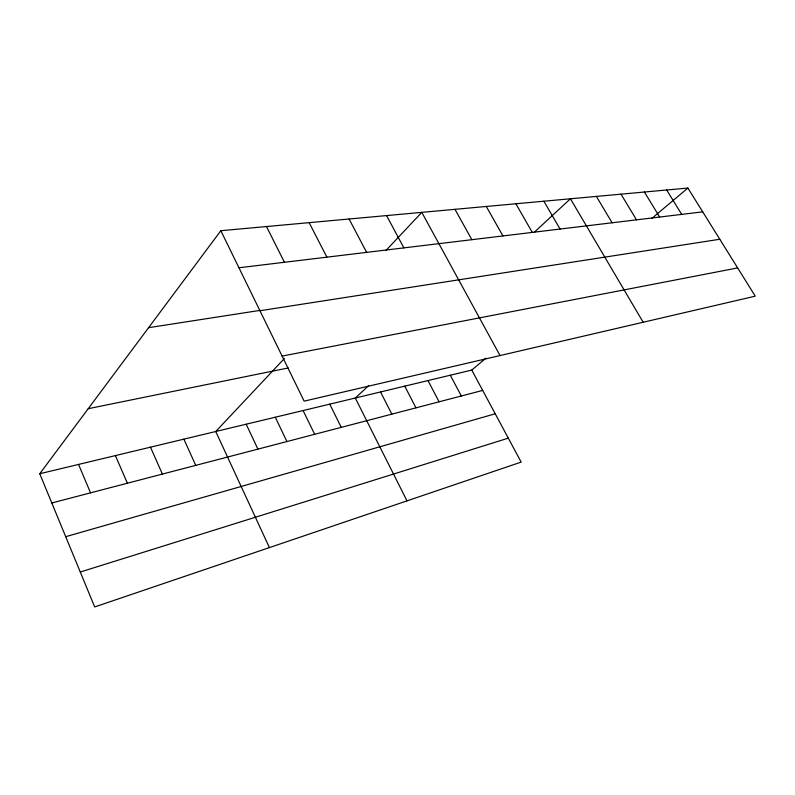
<?xml version="1.0" encoding="UTF-8"?>
<svg xmlns="http://www.w3.org/2000/svg" width="795" height="795" viewBox="0 0 795 795"><rect width="100%" height="100%" fill="white"/><g stroke="black" fill="none" stroke-linecap="round" stroke-linejoin="round"><path stroke-width="1.19" d="M39.75 473.741L471.763 370.072L521.162 462.094L94.675 606.943L39.75 473.741L220.831 230.719L687.884 188.057L755.25 296.167L304.147 401.147L220.831 230.719M284.391 358.495L215.753 431.506L269.416 547.596M385.843 250.604L421.797 212.364L500.025 355.564M368.423 385.863L355.295 398.017L406.99 500.87M534.429 232.13L570.432 198.79L643.165 322.253M471.763 370.072L485.894 358.167M651.95 218.327L687.884 188.057M80.285 572.032L508.313 438.144M65.707 536.685L495.225 413.778M51.804 502.967L482.684 390.415M88.215 408.7L288.227 367.946M282.126 356.081L737.651 267.925M148.576 327.689L260.223 310.358M259.955 310.746L719.783 239.255M238.947 267.766L702.71 211.858M666.667 189.995L681.712 214.392M644.397 192.032L659.671 217.045M621.004 194.169L636.497 219.837M596.379 196.415L612.1 222.779M543.879 201.214L560.068 229.049M515.875 203.768L532.292 232.398M486.292 206.471L502.937 235.946M454.978 209.333L471.852 239.692M386.569 215.584L403.88 247.881M450.308 375.22L461.329 395.99M349.084 219.003L366.624 252.373M427.978 380.576L439.098 401.793M404.744 386.151L415.964 407.845M309.146 222.65L326.894 257.163M380.537 391.965L391.846 414.135M266.494 226.545L284.431 262.28M329.746 404.148L341.244 427.362M303.094 410.548L314.671 434.299M275.269 417.226L286.925 441.543M246.182 424.202L257.918 449.125M183.874 439.158L195.759 465.363M150.464 447.168L162.399 474.078M115.394 455.585L127.379 483.221M78.536 464.429L90.56 492.84"/></g></svg>
